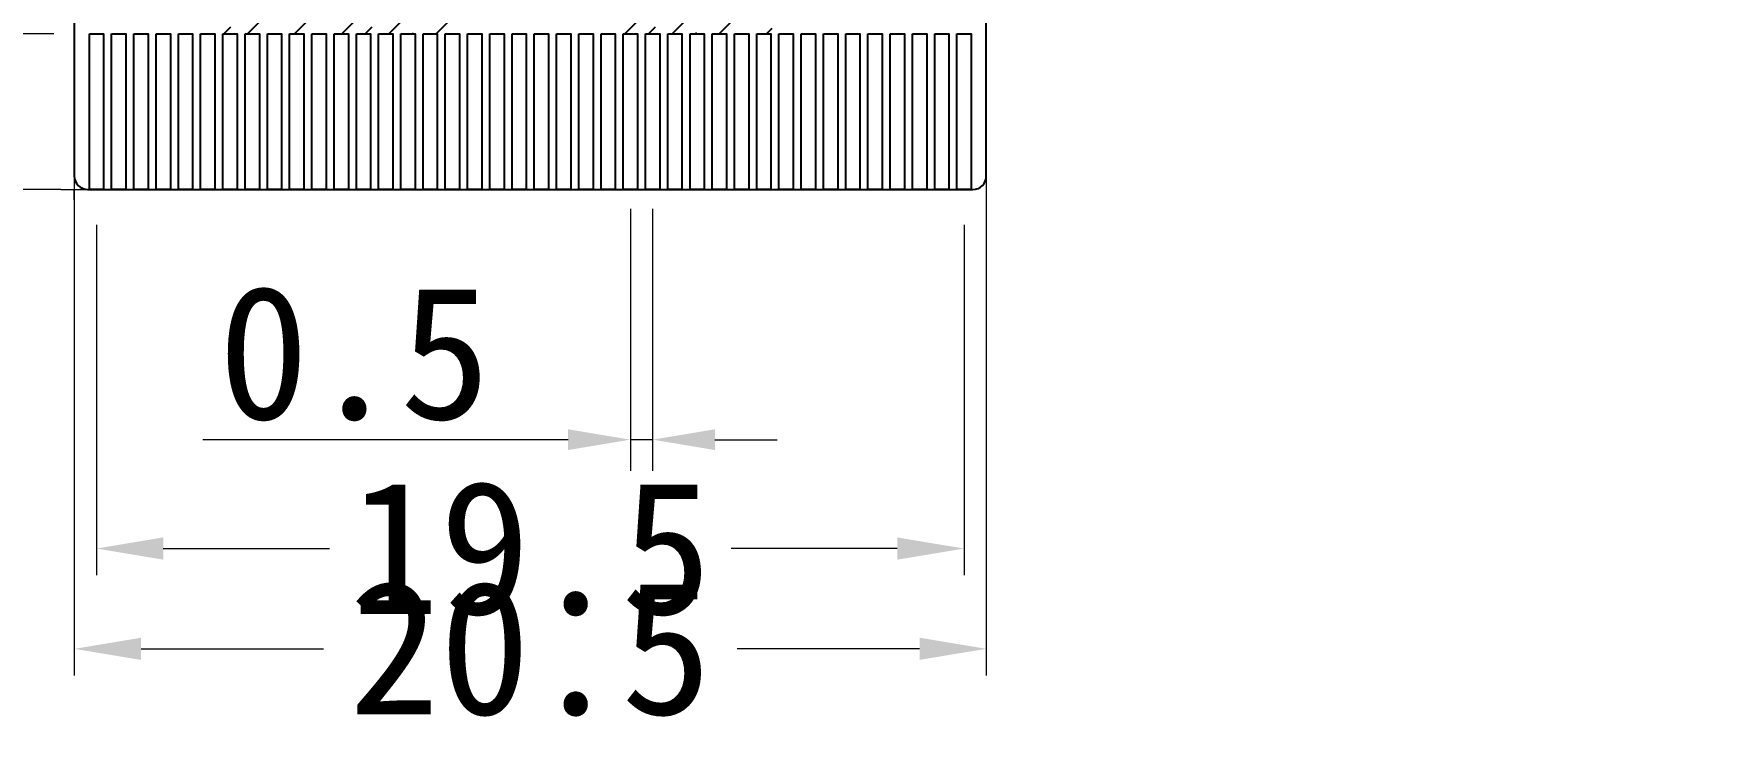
# Model space of a CAD drawing. Header units: millimetres. Extents: x 41784 to 43191, y -4854 to -4504.
# Drawn here: x 42356.21 to 42394.03, y -4761.78 to -4745.98 of the extents above; entities that cross this region are included whole.
import ezdxf

# ---------------------------------------------------------------- set-up
doc = ezdxf.new("R2010")
doc.units = ezdxf.units.MM
doc.header["$MEASUREMENT"] = 0
doc.header["$PDMODE"] = 3
doc.header["$PDSIZE"] = 0.3125
doc.layers.get('Defpoints').update_dxf_attribs({"linetype": 'CONTINUOUS'})
for name, color, linetype in [('BL', 7, 'CONTINUOUS'), ('FPC', 3, 'CONTINUOUS'), ('ITO', 3, 'CONTINUOUS'), ('LCD-FPC', 30, 'CONTINUOUS')]:
    doc.layers.add(name, color=color, linetype=linetype)
for name, color, linetype, lineweight in [('DIM', 4, 'CONTINUOUS', 9), ('Dimension', 3, 'CONTINUOUS', 5), ('DIM（标注）', 3, 'CONTINUOUS', 9)]:
    doc.layers.add(name, color=color, linetype=linetype, lineweight=lineweight)
doc.styles.add('Arial', font='arial.ttf', dxfattribs={"height": 2.5})
doc.styles.add('STYLE1', font='kaiu.ttf', dxfattribs={"bigfont": 'hztxt.shx'})
doc.styles.add('TXT', font='txt.shx', dxfattribs={"bigfont": 'gbcbig.shx'})
doc.styles.add('宋体', font='', dxfattribs={"height": 3})
doc.styles.get('宋体').set_extended_font_data('SimSun')
doc.dimstyles.new('0.7', dxfattribs={"dimscale": 0.7, "dimtxt": 2, "dimasz": 2, "dimexe": 1, "dimexo": 0.625, "dimtad": 1, "dimdsep": 46, "dimtxsty": '宋体', "dimcen": 0, "dimclrd": 256, "dimclre": 256, "dimclrt": 256, "dimadec": 0, "dimazin": 0, "dimtfac": 1, "dimtmove": 0, "dimatfit": 0, "dimfxl": 1, "dimlwd": 15, "dimlwe": 15, "dimarcsym": 0})
doc.dimstyles.new('1.4', dxfattribs={"dimtxt": 2, "dimasz": 1.5, "dimexe": 0.6, "dimexo": 0.8, "dimtad": 0, "dimzin": 9, "dimdsep": 46, "dimtxsty": 'TXT', "dimcen": 0.5, "dimclrd": 3, "dimclre": 3, "dimclrt": 4, "dimazin": 2, "dimtfac": 1, "dimtmove": 0, "dimatfit": 3, "dimfxl": 1, "dimlwd": 13, "dimlwe": 5, "dimarcsym": 0})
doc.dimstyles.new('ISO-25$0', dxfattribs={"dimtxt": 5, "dimasz": 2.5, "dimexe": 0.8, "dimexo": 0.8, "dimtad": 1, "dimzin": 1, "dimdsep": 46, "dimtxsty": 'Arial', "dimcen": 0, "dimclrd": 256, "dimclre": 256, "dimadec": 0, "dimazin": 0, "dimtfac": 1, "dimtofl": 0, "dimtmove": 0, "dimatfit": 3, "dimfxl": 1, "dimtolj": 1, "dimlwd": 13, "dimlwe": 13, "dimarcsym": 0})

# ---------------------------------------------------------------- blocks, each defined once
blk = doc.blocks.new('*D245')
at = {"layer": 'Defpoints', "color": 0}
for p in [(42369.62, -4749.482), (42370.12, -4749.482), (42369.62, -4755.111)]:
    blk.add_point(p, dxfattribs=at)
at = {"layer": 'DIM', "lineweight": 15}
for p, q in [((42369.62, -4749.92), (42369.62, -4755.811)), ((42370.12, -4749.92), (42370.12, -4755.811)), ((42368.22, -4755.111), (42360.012, -4755.111)), ((42370.12, -4755.111), (42369.62, -4755.111)), ((42371.52, -4755.111), (42372.92, -4755.111))]:
    blk.add_line(p, q, dxfattribs=at)
at = {"layer": 'DIM'}
for points in [[(42368.22, -4754.878), (42368.22, -4755.344), (42369.62, -4755.111)], [(42371.52, -4754.878), (42371.52, -4755.344), (42370.12, -4755.111)]]:
    blk.add_solid(points, dxfattribs=at)
at = {"layer": 'DIM', "insert": (42363.416, -4753.174), "char_height": 3, "attachment_point": 5, "style": '宋体'}
blk.add_mtext('0.5', dxfattribs=at)
blk = doc.blocks.new('*D257')
at = {"layer": 'Defpoints', "color": 0}
for p in [(42357.46, -4745.982), (42351.77, -4749.482), (42357.62, -4749.482)]:
    blk.add_point(p, dxfattribs=at)
at = {"layer": 'DIM（标注）', "color": 3, "lineweight": 13}
for p, q in [((42351.77, -4744.482), (42351.77, -4742.982)), ((42351.77, -4745.982), (42351.77, -4749.482)), ((42351.77, -4750.982), (42351.77, -4752.482))]:
    blk.add_line(p, q, dxfattribs=at)
at = {"layer": 'DIM（标注）', "color": 3, "lineweight": 5}
for p, q in [((42356.66, -4745.982), (42351.17, -4745.982)), ((42356.82, -4749.482), (42351.17, -4749.482))]:
    blk.add_line(p, q, dxfattribs=at)
at = {"layer": 'DIM（标注）', "color": 3}
for points in [[(42351.52, -4744.482), (42352.02, -4744.482), (42351.77, -4745.982)], [(42351.52, -4750.982), (42352.02, -4750.982), (42351.77, -4749.482)]]:
    blk.add_solid(points, dxfattribs=at)
at = {"layer": 'DIM（标注）', "color": 4, "insert": (42351.77, -4756.049), "char_height": 3, "attachment_point": 5, "rotation": 90, "style": '宋体'}
blk.add_mtext('3.5', dxfattribs=at)
blk = doc.blocks.new('*D258')
at = {"layer": 'Defpoints', "color": 0}
for p in [(42357.62, -4749.482), (42377.12, -4749.482), (42357.62, -4757.559)]:
    blk.add_point(p, dxfattribs=at)
at = {"layer": 'DIM（标注）', "color": 3, "lineweight": 5}
for p, q in [((42357.62, -4750.282), (42357.62, -4758.159)), ((42377.12, -4750.282), (42377.12, -4758.159))]:
    blk.add_line(p, q, dxfattribs=at)
at = {"layer": 'DIM（标注）', "color": 3, "lineweight": 13}
for p, q in [((42359.12, -4757.559), (42362.854, -4757.559)), ((42375.62, -4757.559), (42371.887, -4757.559))]:
    blk.add_line(p, q, dxfattribs=at)
at = {"layer": 'DIM（标注）', "color": 3}
for points in [[(42359.12, -4757.309), (42359.12, -4757.809), (42357.62, -4757.559)], [(42375.62, -4757.309), (42375.62, -4757.809), (42377.12, -4757.559)]]:
    blk.add_solid(points, dxfattribs=at)
at = {"layer": 'DIM（标注）', "color": 4, "insert": (42367.37, -4757.559), "char_height": 3, "attachment_point": 5, "style": '宋体'}
blk.add_mtext('19.5', dxfattribs=at)
blk = doc.blocks.new('*D246')
at = {"layer": 'Defpoints', "color": 0}
for p in [(42357.12, -4748.405), (42377.62, -4748.405), (42357.12, -4759.814)]:
    blk.add_point(p, dxfattribs=at)
at = {"layer": 'DIM（标注）', "color": 3, "lineweight": 5}
for p, q in [((42357.12, -4749.205), (42357.12, -4760.414)), ((42377.62, -4749.205), (42377.62, -4760.414))]:
    blk.add_line(p, q, dxfattribs=at)
at = {"layer": 'DIM（标注）', "color": 3, "lineweight": 13}
for p, q in [((42358.62, -4759.814), (42362.72, -4759.814)), ((42376.12, -4759.814), (42372.02, -4759.814))]:
    blk.add_line(p, q, dxfattribs=at)
at = {"layer": 'DIM（标注）', "color": 3}
for points in [[(42358.62, -4759.564), (42358.62, -4760.064), (42357.12, -4759.814)], [(42376.12, -4759.564), (42376.12, -4760.064), (42377.62, -4759.814)]]:
    blk.add_solid(points, dxfattribs=at)
at = {"layer": 'DIM（标注）', "color": 4, "insert": (42367.37, -4759.814), "char_height": 3, "attachment_point": 5, "style": '宋体'}
blk.add_mtext('20.5', dxfattribs=at)
blk = doc.blocks.new('*D247')
at = {"layer": 'Defpoints', "color": 0}
for p in [(42345.55, -4676.482), (42339.948, -4749.482), (42357.42, -4749.482)]:
    blk.add_point(p, dxfattribs=at)
at = {"layer": 'Dimension', "lineweight": 13}
for p, q in [((42344.925, -4676.482), (42338.698, -4676.482)), ((42339.948, -4678.982), (42339.948, -4746.982)), ((42356.795, -4749.482), (42338.698, -4749.482))]:
    blk.add_line(p, q, dxfattribs=at)
at = {"layer": 'Dimension'}
for points in [[(42339.532, -4678.982), (42340.365, -4678.982), (42339.948, -4676.482)], [(42339.532, -4746.982), (42340.365, -4746.982), (42339.948, -4749.482)]]:
    blk.add_solid(points, dxfattribs=at)
at = {"layer": 'Dimension', "color": 0, "insert": (42336.271, -4712.982), "char_height": 5, "attachment_point": 5, "rotation": 90, "style": 'STYLE1'}
blk.add_mtext('\\A1;73±0,3', dxfattribs=at)

msp = doc.modelspace()

# ---------------------------------------------------------------- linework, layer by layer
at = {"layer": 'BL'}
for points in [[(42357.46, -4745.982), (42357.78, -4745.982), (42357.78, -4749.482), (42357.46, -4749.482)], [(42357.96, -4745.982), (42358.28, -4745.982), (42358.28, -4749.482), (42357.96, -4749.482)], [(42359.46, -4745.982), (42359.78, -4745.982), (42359.78, -4749.482), (42359.46, -4749.482)], [(42359.96, -4745.982), (42360.28, -4745.982), (42360.28, -4749.482), (42359.96, -4749.482)], [(42360.46, -4745.982), (42360.78, -4745.982), (42360.78, -4749.482), (42360.46, -4749.482)], [(42360.96, -4745.982), (42361.28, -4745.982), (42361.28, -4749.482), (42360.96, -4749.482)], [(42361.46, -4745.982), (42361.78, -4745.982), (42361.78, -4749.482), (42361.46, -4749.482)], [(42361.96, -4745.982), (42362.28, -4745.982), (42362.28, -4749.482), (42361.96, -4749.482)], [(42362.46, -4745.982), (42362.78, -4745.982), (42362.78, -4749.482), (42362.46, -4749.482)], [(42362.96, -4745.982), (42363.28, -4745.982), (42363.28, -4749.482), (42362.96, -4749.482)], [(42363.46, -4745.982), (42363.78, -4745.982), (42363.78, -4749.482), (42363.46, -4749.482)], [(42363.96, -4745.982), (42364.28, -4745.982), (42364.28, -4749.482), (42363.96, -4749.482)], [(42364.46, -4745.982), (42364.78, -4745.982), (42364.78, -4749.482), (42364.46, -4749.482)], [(42364.96, -4745.982), (42365.28, -4745.982), (42365.28, -4749.482), (42364.96, -4749.482)], [(42365.46, -4745.982), (42365.78, -4745.982), (42365.78, -4749.482), (42365.46, -4749.482)], [(42365.96, -4745.982), (42366.28, -4745.982), (42366.28, -4749.482), (42365.96, -4749.482)], [(42366.46, -4745.982), (42366.78, -4745.982), (42366.78, -4749.482), (42366.46, -4749.482)], [(42366.96, -4745.982), (42367.28, -4745.982), (42367.28, -4749.482), (42366.96, -4749.482)], [(42367.46, -4745.982), (42367.78, -4745.982), (42367.78, -4749.482), (42367.46, -4749.482)], [(42367.96, -4745.982), (42368.28, -4745.982), (42368.28, -4749.482), (42367.96, -4749.482)], [(42368.46, -4745.982), (42368.78, -4745.982), (42368.78, -4749.482), (42368.46, -4749.482)], [(42368.96, -4745.982), (42369.28, -4745.982), (42369.28, -4749.482), (42368.96, -4749.482)], [(42369.46, -4745.982), (42369.78, -4745.982), (42369.78, -4749.482), (42369.46, -4749.482)], [(42369.96, -4745.982), (42370.28, -4745.982), (42370.28, -4749.482), (42369.96, -4749.482)], [(42370.46, -4745.982), (42370.78, -4745.982), (42370.78, -4749.482), (42370.46, -4749.482)], [(42370.96, -4745.982), (42371.28, -4745.982), (42371.28, -4749.482), (42370.96, -4749.482)], [(42371.46, -4745.982), (42371.78, -4745.982), (42371.78, -4749.482), (42371.46, -4749.482)], [(42371.96, -4745.982), (42372.28, -4745.982), (42372.28, -4749.482), (42371.96, -4749.482)], [(42372.46, -4745.982), (42372.78, -4745.982), (42372.78, -4749.482), (42372.46, -4749.482)], [(42372.96, -4745.982), (42373.28, -4745.982), (42373.28, -4749.482), (42372.96, -4749.482)], [(42373.46, -4745.982), (42373.78, -4745.982), (42373.78, -4749.482), (42373.46, -4749.482)], [(42373.96, -4745.982), (42374.28, -4745.982), (42374.28, -4749.482), (42373.96, -4749.482)], [(42374.46, -4745.982), (42374.78, -4745.982), (42374.78, -4749.482), (42374.46, -4749.482)], [(42375.96, -4745.982), (42376.28, -4745.982), (42376.28, -4749.482), (42375.96, -4749.482)], [(42376.46, -4745.982), (42376.78, -4745.982), (42376.78, -4749.482), (42376.46, -4749.482)], [(42376.96, -4745.982), (42377.28, -4745.982), (42377.28, -4749.482), (42376.96, -4749.482)]]:
    msp.add_lwpolyline(points, close=True, dxfattribs=at)
at = {"layer": 'BL', "color": 6}
for points in [[(42358.46, -4745.982), (42358.78, -4745.982), (42358.78, -4749.482), (42358.46, -4749.482)], [(42358.96, -4745.982), (42359.28, -4745.982), (42359.28, -4749.482), (42358.96, -4749.482)], [(42374.96, -4745.982), (42375.28, -4745.982), (42375.28, -4749.482), (42374.96, -4749.482)], [(42375.46, -4745.982), (42375.78, -4745.982), (42375.78, -4749.482), (42375.46, -4749.482)]]:
    msp.add_lwpolyline(points, close=True, dxfattribs=at)
at = {"layer": 'DIM', "color": 0, "linetype": 'ByBlock'}
for p, q in [((42356.82, -4749.482), (42357.46, -4749.482)), ((42357.12, -4749.714), (42357.12, -4749.482))]:
    msp.add_line(p, q, dxfattribs=at)
at = {"layer": 'FPC', "color": 30}
msp.add_lwpolyline([(42357.42, -4749.482), (42377.32, -4749.482, 0.414214), (42377.62, -4749.182), (42377.62, -4688.582, -0.414214), (42378.02, -4688.182), (42393.53, -4688.182, 0.414214), (42394.03, -4687.682), (42394.03, -4679.382, 0.414214), (42393.53, -4678.882), (42387.457, -4678.882, -0.414214), (42386.957, -4678.382), (42386.957, -4673.762), (42359.595, -4673.762), (42359.595, -4678.482, -0.414214), (42359.195, -4678.882), (42357.52, -4678.882, 0.414214), (42357.12, -4679.282), (42357.12, -4749.182, 0.414214)], format="xyb", close=True, dxfattribs=at)
at = {"layer": 'FPC', "color": 30, "true_color": 0xf26722}
msp.add_arc((42357.42, -4749.182), 0.3, 180, 270, dxfattribs=at)
msp.add_arc((42357.42, -4749.182), 0.3, 180, 270, dxfattribs=at)
msp.add_arc((42357.42, -4749.182), 0.3, 180, 270, dxfattribs=at)
at = {"layer": 'ITO', "color": 252, "true_color": 0x939598}
for p, q in [((42361.01, -4745.982), (42377.62, -4729.372)), ((42362.071, -4745.982), (42377.62, -4730.433)), ((42363.132, -4745.982), (42377.62, -4731.494)), ((42364.192, -4745.982), (42377.62, -4732.554)), ((42365.253, -4745.982), (42377.62, -4733.615)), ((42369.496, -4745.982), (42372.804, -4742.675)), ((42370.556, -4745.982), (42372.804, -4743.735)), ((42371.617, -4745.982), (42372.804, -4744.796)), ((42360.48, -4745.982), (42360.636, -4745.827)), ((42363.662, -4745.982), (42363.818, -4745.827)), ((42364.723, -4745.982), (42364.746, -4745.96)), ((42370.026, -4745.982), (42370.181, -4745.827)), ((42371.087, -4745.982), (42371.11, -4745.96)), ((42372.678, -4745.982), (42372.804, -4745.857))]:
    msp.add_line(p, q, dxfattribs=at)
at = {"layer": 'LCD-FPC', "color": 20}
msp.add_arc((42357.42, -4749.182), 0.3, 180, 270, dxfattribs=at)
msp.add_arc((42357.42, -4749.182), 0.3, 180, 270, dxfattribs=at)

# ---------------------------------------------------------------- dimensions: what is measured, and where the dimension line sits
at = {"layer": 'DIM', "color": 4}
dim = msp.add_linear_dim(base=(42369.62, -4755.111), p1=(42370.12, -4749.482), p2=(42369.62, -4749.482), dimstyle='0.7', override={"dimfxl": 0.18, "dimarcsym": 1}, dxfattribs=at)
dim.commit()
dim.dimension.update_dxf_attribs({"geometry": '*D245', "text_midpoint": (42363.416, -4755.111), "dimtype": 160})
at = {"layer": 'Dimension'}
dim = msp.add_linear_dim(base=(42339.948, -4749.482), p1=(42345.55, -4676.482), p2=(42357.42, -4749.482), angle=90, dimstyle='ISO-25$0', override={"dimasz": 2.5, "dimexe": 1.25, "dimexo": 0.625, "dimzin": 8, "dimdsep": 44, "dimtxsty": 'STYLE1', "dimtol": 1, "dimtp": 0.3, "dimtm": 0.3}, dxfattribs=at)
dim.commit()
dim.dimension.update_dxf_attribs({"geometry": '*D247', "text_midpoint": (42336.271, -4712.982)})
at = {"layer": 'DIM（标注）'}
for base, p1, p2, angle, picture, middle in [((42351.77, -4749.482), (42357.46, -4745.982), (42357.62, -4749.482), 90, '*D257', (42351.77, -4756.049)), ((42357.12, -4759.814), (42377.62, -4748.405), (42357.12, -4748.405), 180, '*D246', (42367.37, -4759.814)), ((42357.62, -4757.559), (42377.12, -4749.482), (42357.62, -4749.482), 180, '*D258', (42367.37, -4757.559))]:
    dim = msp.add_linear_dim(base=base, p1=p1, p2=p2, angle=angle, dimstyle='1.4', override={"dimtxsty": '宋体', "dimfxl": 1.25}, dxfattribs=at)
    dim.commit()
    dim.dimension.update_dxf_attribs({"geometry": picture, "text_midpoint": middle})

doc.saveas('drawing.dxf')
